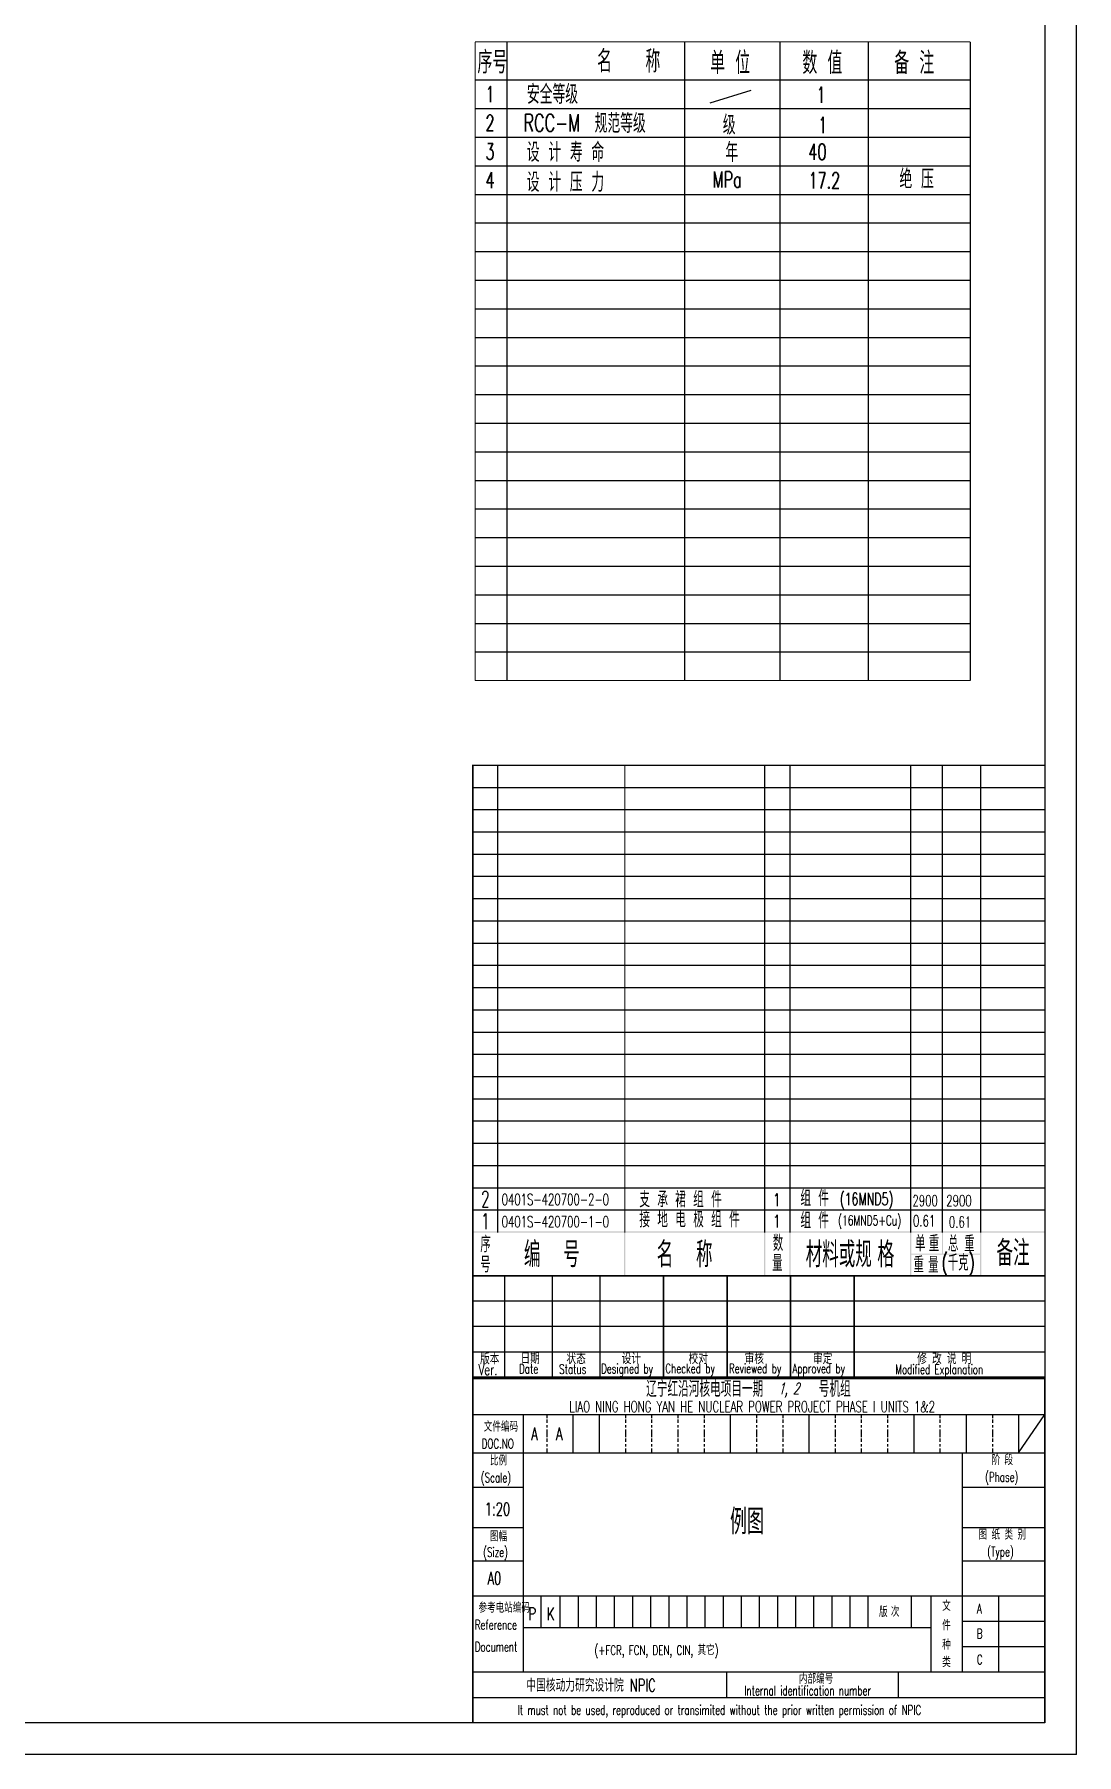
# Model space of a CAD drawing. Extents: x 2963 to 8481, y 2091 to 3069.
# Drawn here: x 3824 to 4152, y 2222 to 2763 of the extents above; entities that cross this region are included whole.
import ezdxf
from ezdxf.enums import TextEntityAlignment as Align

# ---------------------------------------------------------------- set-up
doc = ezdxf.new("R2010")
doc.units = 0
doc.header["$LTSCALE"] = 20
doc.header["$MEASUREMENT"] = 0
doc.layers.get('0').update_dxf_attribs({"linetype": 'CONTINUOUS'})
doc.layers.add('粗实线', color=7, linetype='CONTINUOUS')
doc.layers.add('细实线', color=3, linetype='CONTINUOUS')
doc.styles.add('HZ', font='romans.shx', dxfattribs={"width": 0.667, "bigfont": 'hztxt.shx'})
doc.styles.add('ROMANS', font='romans.shx', dxfattribs={"width": 0.667, "oblique": 15, "bigfont": 'hztxt3.shx'})
doc.styles.add('ROMANT', font='ROMANT', dxfattribs={"width": 0.6})
doc.styles.add('TEXT', font='romans.shx', dxfattribs={"width": 0.667, "bigfont": 'hztxt3.shx'})
doc.styles.add('ZHAN1', font='romans.shx', dxfattribs={"width": 0.67, "bigfont": 'hztxt3.shx'})

msp = doc.modelspace()

# ---------------------------------------------------------------- linework, layer by layer
for p, q in [((4142.1929, 2232.0607), (4142.1929, 2340.7607)), ((3962.1929, 2329.0607), (4142.1929, 2329.0607)), ((3962.1929, 2317.0607), (4142.1929, 2317.0607)), ((4116.317, 2248.0607), (4116.317, 2317.0607)), ((3962.1929, 2293.5636), (3978.0042, 2293.5636)), ((4116.317, 2293.5636), (4142.1929, 2293.5636)), ((3962.1929, 2272.0607), (4106.4464, 2272.0607)), ((3962.1929, 2272.0607), (4142.1929, 2272.0607)), ((4106.4464, 2248.0607), (4106.4464, 2272.0607)), ((4127.7699, 2248.0607), (4127.7699, 2272.0607)), ((3978.0042, 2262.0341), (4106.4464, 2262.0341)), ((3962.1929, 2248.0607), (4142.1929, 2248.0607)), ((4142.1929, 2232.0607), (3962.1929, 2232.0607))]:
    msp.add_line(p, q)
at = {"linetype": 'Continuous'}
msp.add_line((3978.0042, 2329.0607), (3978.0042, 2248.0607), dxfattribs=at)
at = {"layer": '粗实线', "color": 7}
msp.add_line((4142.0096, 2533.3607), (3962.0096, 2533.3607), dxfattribs=at)
at = {"layer": '粗实线'}
msp.add_lwpolyline([(4142.1929, 2232.0607), (2988.1929, 2232.0607), (2988.1929, 3053.0607), (4142.1929, 3053.0607)], close=True, dxfattribs=at)
msp.add_lwpolyline([(4142.1929, 2232.0607), (3962.1929, 2232.0607)], dxfattribs=at)
at = {"layer": '细实线', "color": 3}
for p, q in [((4152.1929, 2222.0607), (4152.1929, 3063.0607)), ((3972.9111, 2761.0883), (3972.9111, 2560.0883)), ((4028.771, 2761.0883), (4028.771, 2560.0883)), ((4058.771, 2761.0883), (4058.771, 2560.0883)), ((4086.5846, 2761.0883), (4086.5846, 2560.0883)), ((4142.0096, 2526.3607), (3962.0096, 2526.3607)), ((4142.0096, 2519.3607), (3962.0096, 2519.3607)), ((4142.0096, 2512.3607), (3962.0096, 2512.3607)), ((4142.0096, 2505.3607), (3962.0096, 2505.3607)), ((4142.0096, 2498.3607), (3962.0096, 2498.3607)), ((4142.0096, 2491.3607), (3962.0096, 2491.3607)), ((4142.0096, 2484.3607), (3962.0096, 2484.3607)), ((4142.0096, 2477.3607), (3962.0096, 2477.3607)), ((4142.0096, 2470.3607), (3962.0096, 2470.3607)), ((4142.0096, 2463.3607), (3962.0096, 2463.3607)), ((4142.0096, 2456.3607), (3962.0096, 2456.3607)), ((4142.0096, 2449.3607), (3962.0096, 2449.3607)), ((4142.0096, 2442.3607), (3962.0096, 2442.3607)), ((4142.0096, 2435.3607), (3962.0096, 2435.3607)), ((4142.0096, 2428.3607), (3962.0096, 2428.3607)), ((4142.0096, 2421.3607), (3962.0096, 2421.3607)), ((4142.0096, 2414.3607), (3962.0096, 2414.3607)), ((4142.0096, 2407.3607), (3962.0096, 2407.3607)), ((4142.0096, 2400.3607), (3962.0096, 2400.3607)), ((4142.0096, 2393.3607), (3962.0096, 2393.3607)), ((3962.1929, 2340.4607), (4142.1929, 2340.4607)), ((4010.1929, 2324.4018), (4010.1929, 2323.0607)), ((4010.1929, 2323.0607), (4010.1929, 2321.9818)), ((4018.4429, 2324.4018), (4018.4429, 2323.0607)), ((4018.4429, 2323.0607), (4018.4429, 2321.9818)), ((4026.6929, 2324.4018), (4026.6929, 2323.0607)), ((4026.6929, 2323.0607), (4026.6929, 2321.9818)), ((4034.9429, 2324.4018), (4034.9429, 2323.0607)), ((4034.9429, 2323.0607), (4034.9429, 2321.9818)), ((4043.1929, 2324.4018), (4043.1929, 2323.0607)), ((4043.1929, 2323.0607), (4043.1929, 2321.9818)), ((4051.4429, 2324.4018), (4051.4429, 2323.0607)), ((4051.4429, 2323.0607), (4051.4429, 2321.9818)), ((4059.6929, 2324.4018), (4059.6929, 2323.0607)), ((4059.6929, 2323.0607), (4059.6929, 2321.9818)), ((4076.1929, 2324.4018), (4076.1929, 2323.0607)), ((4076.1929, 2323.0607), (4076.1929, 2321.9818)), ((4084.4429, 2324.4018), (4084.4429, 2323.0607)), ((4084.4429, 2323.0607), (4084.4429, 2321.9818)), ((4092.6929, 2324.4018), (4092.6929, 2323.0607)), ((4092.6929, 2323.0607), (4092.6929, 2321.9818)), ((4109.1929, 2324.4018), (4109.1929, 2323.0607)), ((4109.1929, 2323.0607), (4109.1929, 2321.9818)), ((4125.6929, 2324.4018), (4125.6929, 2323.0607)), ((4125.6929, 2323.0607), (4125.6929, 2321.9818)), ((4010.1929, 2321.5188), (4010.1929, 2320.4596)), ((4010.1929, 2319.789), (4010.1929, 2319.0296)), ((4018.4429, 2321.5188), (4018.4429, 2320.4596)), ((4018.4429, 2319.789), (4018.4429, 2319.0296)), ((4026.6929, 2321.5188), (4026.6929, 2320.4596)), ((4026.6929, 2319.789), (4026.6929, 2319.0296)), ((4034.9429, 2321.5188), (4034.9429, 2320.4596)), ((4034.9429, 2319.789), (4034.9429, 2319.0296)), ((4043.1929, 2321.5188), (4043.1929, 2320.4596)), ((4043.1929, 2319.789), (4043.1929, 2319.0296)), ((4051.4429, 2321.5188), (4051.4429, 2320.4596)), ((4051.4429, 2319.789), (4051.4429, 2319.0296)), ((4059.6929, 2321.5188), (4059.6929, 2320.4596)), ((4059.6929, 2319.789), (4059.6929, 2319.0296)), ((4076.1929, 2321.5188), (4076.1929, 2320.4596)), ((4076.1929, 2319.789), (4076.1929, 2319.0296)), ((4084.4429, 2321.5188), (4084.4429, 2320.4596)), ((4084.4429, 2319.789), (4084.4429, 2319.0296)), ((4092.6929, 2321.5188), (4092.6929, 2320.4596)), ((4092.6929, 2319.789), (4092.6929, 2319.0296)), ((4109.1929, 2321.5188), (4109.1929, 2320.4596)), ((4109.1929, 2319.789), (4109.1929, 2319.0296)), ((4125.6929, 2321.5188), (4125.6929, 2320.4596)), ((4125.6929, 2319.789), (4125.6929, 2319.0296)), ((4152.1929, 2222.0607), (2963.1929, 2222.0607))]:
    msp.add_line(p, q, dxfattribs=at)
at = {"layer": '细实线'}
for p, q in [((4036.8853, 2741.8827), (4049.7851, 2745.8647)), ((4110.0096, 2386.3607), (4110.0096, 2533.3607)), ((3985.4429, 2329.0607), (3985.4429, 2327.9818)), ((3993.6929, 2329.0607), (3993.6929, 2323.0607)), ((4001.9429, 2329.0607), (4001.9429, 2323.0607)), ((4010.1929, 2329.0607), (4010.1929, 2327.9818)), ((4018.4429, 2329.0607), (4018.4429, 2327.9818)), ((4026.6929, 2329.0607), (4026.6929, 2327.9818)), ((4034.9429, 2329.0607), (4034.9429, 2327.9818)), ((4043.1929, 2329.0607), (4043.1929, 2317.0607)), ((4043.1929, 2329.0607), (4043.1929, 2327.9818)), ((4051.4429, 2329.0607), (4051.4429, 2327.9818)), ((4059.6929, 2329.0607), (4059.6929, 2327.9818)), ((4067.9429, 2329.0607), (4067.9429, 2317.0607)), ((4076.1929, 2329.0607), (4076.1929, 2327.9818)), ((4084.4429, 2329.0607), (4084.4429, 2327.9818)), ((4092.6929, 2329.0607), (4092.6929, 2327.9818)), ((4100.9429, 2329.0607), (4100.9429, 2323.0607)), ((4109.1929, 2329.0607), (4109.1929, 2327.9818)), ((4117.4429, 2329.0607), (4117.4429, 2323.0607)), ((4125.6929, 2329.0607), (4125.6929, 2327.9818)), ((4133.9429, 2329.0607), (4133.9429, 2323.0607)), ((4133.9429, 2317.0607), (4142.1929, 2329.0607)), ((3985.4429, 2327.5188), (3985.4429, 2326.4596)), ((3985.4429, 2325.789), (3985.4429, 2325.0296)), ((3985.4429, 2324.4018), (3985.4429, 2323.0607)), ((3985.4429, 2323.0607), (3985.4429, 2321.9818)), ((3993.6929, 2323.0607), (3993.6929, 2317.0607)), ((4001.9429, 2323.0607), (4001.9429, 2317.0607)), ((4010.1929, 2327.5188), (4010.1929, 2326.4596)), ((4010.1929, 2325.789), (4010.1929, 2325.0296)), ((4018.4429, 2327.5188), (4018.4429, 2326.4596)), ((4018.4429, 2325.789), (4018.4429, 2325.0296)), ((4026.6929, 2327.5188), (4026.6929, 2326.4596)), ((4026.6929, 2325.789), (4026.6929, 2325.0296)), ((4034.9429, 2327.5188), (4034.9429, 2326.4596)), ((4034.9429, 2325.789), (4034.9429, 2325.0296)), ((4043.1929, 2327.5188), (4043.1929, 2326.4596)), ((4043.1929, 2325.789), (4043.1929, 2325.0296)), ((4051.4429, 2327.5188), (4051.4429, 2326.4596)), ((4051.4429, 2325.789), (4051.4429, 2325.0296)), ((4059.6929, 2327.5188), (4059.6929, 2326.4596)), ((4059.6929, 2325.789), (4059.6929, 2325.0296)), ((4076.1929, 2327.5188), (4076.1929, 2326.4596)), ((4076.1929, 2325.789), (4076.1929, 2325.0296)), ((4084.4429, 2327.5188), (4084.4429, 2326.4596)), ((4084.4429, 2325.789), (4084.4429, 2325.0296)), ((4092.6929, 2327.5188), (4092.6929, 2326.4596)), ((4092.6929, 2325.789), (4092.6929, 2325.0296)), ((4100.9429, 2323.0607), (4100.9429, 2317.0607)), ((4109.1929, 2327.5188), (4109.1929, 2326.4596)), ((4109.1929, 2325.789), (4109.1929, 2325.0296)), ((4117.4429, 2323.0607), (4117.4429, 2317.0607)), ((4125.6929, 2327.5188), (4125.6929, 2326.4596)), ((4125.6929, 2325.789), (4125.6929, 2325.0296)), ((4133.9429, 2323.0607), (4133.9429, 2317.0607)), ((3985.4429, 2321.5188), (3985.4429, 2320.4596)), ((3985.4429, 2319.789), (3985.4429, 2319.0296)), ((3985.4429, 2318.4018), (3985.4429, 2317.0607)), ((4010.1929, 2318.4018), (4010.1929, 2317.0607)), ((4018.4429, 2318.4018), (4018.4429, 2317.0607)), ((4026.6929, 2318.4018), (4026.6929, 2317.0607)), ((4034.9429, 2318.4018), (4034.9429, 2317.0607)), ((4043.1929, 2318.4018), (4043.1929, 2317.0607)), ((4051.4429, 2318.4018), (4051.4429, 2317.0607)), ((4059.6929, 2318.4018), (4059.6929, 2317.0607)), ((4076.1929, 2318.4018), (4076.1929, 2317.0607)), ((4084.4429, 2318.4018), (4084.4429, 2317.0607)), ((4092.6929, 2318.4018), (4092.6929, 2317.0607)), ((4109.1929, 2318.4018), (4109.1929, 2317.0607)), ((4125.6929, 2318.4018), (4125.6929, 2317.0607)), ((3978.0042, 2306.1189), (3962.1929, 2306.1189)), ((4142.1929, 2306.1189), (4116.317, 2306.1189)), ((3978.0042, 2282.9843), (3962.1929, 2282.9843)), ((4142.1929, 2282.9843), (4116.317, 2282.9843)), ((3983.57, 2272.0607), (3983.57, 2262.0341)), ((3989.6108, 2272.0607), (3989.6108, 2262.0341)), ((3995.3108, 2272.0607), (3995.3108, 2262.0341)), ((4001.0108, 2272.0607), (4001.0108, 2262.0341)), ((4006.7108, 2272.0607), (4006.7108, 2262.0341)), ((4012.4108, 2272.0607), (4012.4108, 2262.0341)), ((4018.1108, 2272.0607), (4018.1108, 2262.0341)), ((4023.8108, 2272.0607), (4023.8108, 2262.0341)), ((4029.5108, 2272.0607), (4029.5108, 2262.0341)), ((4035.2108, 2272.0607), (4035.2108, 2262.0341)), ((4040.9108, 2272.0607), (4040.9108, 2262.0341)), ((4046.6108, 2272.0607), (4046.6108, 2262.0341)), ((4052.3108, 2272.0607), (4052.3108, 2262.0341)), ((4058.0108, 2272.0607), (4058.0108, 2262.0341)), ((4063.7108, 2272.0607), (4063.7108, 2262.0341)), ((4069.4108, 2272.0607), (4069.4108, 2262.0341)), ((4075.1108, 2272.0607), (4075.1108, 2262.0341)), ((4080.8108, 2272.0607), (4080.8108, 2262.0341)), ((4086.5108, 2272.0607), (4086.5108, 2262.0341)), ((4100.1641, 2272.0607), (4100.1641, 2262.0341)), ((4116.317, 2264.0607), (4142.1929, 2264.0607)), ((4118.4927, 2264.0607), (4142.1929, 2264.0607)), ((4118.4927, 2264.0607), (4142.1929, 2264.0607)), ((4116.317, 2256.0607), (4142.1929, 2256.0607)), ((4118.4927, 2256.0607), (4142.1929, 2256.0607)), ((4118.4927, 2256.0607), (4142.1929, 2256.0607)), ((4042.0913, 2240.0607), (4042.0913, 2248.0607)), ((4096.1602, 2240.0607), (4096.1602, 2248.0607)), ((3962.1929, 2240.0607), (4142.1929, 2240.0607))]:
    msp.add_line(p, q, dxfattribs=at)
at = {"layer": '细实线', "color": 3}
for points, const_width in [([(3962.9111, 2560.0883), (3962.9111, 2761.0883)], 0.4), ([(3962.9111, 2761.0883), (4118.771, 2761.0883)], 0.4), ([(4118.771, 2761.0883), (4118.771, 2560.0883)], 0.4), ([(3962.9111, 2560.0883), (4118.771, 2560.0883)], 0.4), ([(3962.1929, 2533.3607), (3962.1929, 2232.0607)], 0.5), ([(4142.1929, 2372.7607), (3962.1929, 2372.7607)], 0.5), ([(4142.1929, 2372.7607), (3962.1929, 2372.7607)], 0.5), ([(4142.1929, 2372.7607), (3962.1929, 2372.7607)], 0.5), ([(4142.1929, 2372.7607), (3962.1929, 2372.7607)], 0.5), ([(3972.1929, 2340.7607), (3972.1929, 2372.7607)], 0.5), ([(3987.1929, 2340.7607), (3987.1929, 2372.7607)], 0.5), ([(4002.1929, 2340.7607), (4002.1929, 2372.7607)], 0.5), ([(4062.1929, 2340.7607), (4062.1929, 2372.7607)], 0.5), ([(4082.1929, 2340.7607), (4082.1929, 2372.7607)], 0.5), ([(4142.1929, 2340.7607), (3962.1929, 2340.7607)], 0.5)]:
    msp.add_lwpolyline(points, dxfattribs=dict(at, const_width=const_width))
for points in [[(3962.9111, 2749.0883), (4118.771, 2749.0883)], [(3962.9111, 2740.0883), (4118.771, 2740.0883)], [(3962.9111, 2731.0883), (4118.771, 2731.0883)], [(3962.9111, 2722.0883), (4118.771, 2722.0883)], [(3962.9111, 2713.0883), (4118.771, 2713.0883)], [(3962.9111, 2704.0883), (4118.771, 2704.0883)], [(3962.9111, 2695.0883), (4118.771, 2695.0883)], [(3962.9111, 2686.0883), (4118.771, 2686.0883)], [(3962.9111, 2677.0883), (4118.771, 2677.0883)], [(3962.9111, 2668.0883), (4118.771, 2668.0883)], [(3962.9111, 2659.0883), (4118.771, 2659.0883)], [(3962.9111, 2650.0883), (4118.771, 2650.0883)], [(3962.9111, 2641.0883), (4118.771, 2641.0883)], [(3962.9111, 2632.0883), (4118.771, 2632.0883)], [(3962.9111, 2623.0883), (4118.771, 2623.0883)], [(3962.9111, 2614.0883), (4118.771, 2614.0883)], [(3962.9111, 2605.0883), (4118.771, 2605.0883)], [(3962.9111, 2596.0883), (4118.771, 2596.0883)], [(3962.9111, 2587.0883), (4118.771, 2587.0883)], [(3962.9111, 2578.0883), (4118.771, 2578.0883)], [(3962.9111, 2569.0883), (4118.771, 2569.0883)], [(4142.1929, 2364.7607), (3962.1929, 2364.7607)], [(4142.1929, 2356.7607), (3962.1929, 2356.7607)], [(4142.1929, 2348.7607), (3962.1929, 2348.7607)]]:
    msp.add_lwpolyline(points, dxfattribs=at)
at = {"layer": '细实线', "const_width": 0.4}
for points in [[(3970.0096, 2526.3607), (3970.0096, 2533.3607)], [(4010.0096, 2442.3607), (4010.0096, 2533.3607)], [(4054.0096, 2470.3607), (4054.0096, 2533.3607)], [(4062.0096, 2470.3607), (4062.0096, 2533.3607)], [(4100.0096, 2386.3607), (4100.0096, 2533.3607)], [(4122.0096, 2386.3607), (4122.0096, 2533.3607)], [(3970.0096, 2470.3607), (3970.0096, 2526.3607)], [(3970.0096, 2442.3607), (3970.0096, 2498.3607)], [(4054.0096, 2442.3607), (4054.0096, 2498.3607)], [(4062.0096, 2442.3607), (4062.0096, 2498.3607)], [(3970.0096, 2386.3607), (3970.0096, 2442.3607)], [(4010.0096, 2386.3607), (4010.0096, 2442.3607)], [(4054.0096, 2386.3607), (4054.0096, 2442.3607)], [(4062.0096, 2386.3607), (4062.0096, 2442.3607)]]:
    msp.add_lwpolyline(points, dxfattribs=at)
at = {"layer": '细实线', "color": 3}
for points in [[(4022.1929, 2340.7607, 0.5, 0.5, 0), (4022.1929, 2372.7607, 0.5, 0.5, 0)], [(4042.1929, 2340.7607, 0.5, 0.5, 0), (4042.1929, 2372.7607, 0.5, 0.5, 0)], [(3962.1929, 2340.7607, 0.6, 0.6, 0), (4142.1929, 2340.7607, 0.6, 0.6, 0)]]:
    msp.add_lwpolyline(points, format="xyseb", dxfattribs=at)
for points in [[(3961.9929, 2386.7607), (3961.9929, 2386.3607), (4142.0088, 2386.7607), (4142.0088, 2386.3607)], [(4010.1929, 2386.3607), (4009.7929, 2386.3607), (4010.1929, 2372.7607), (4009.7929, 2372.7607)], [(4054.1929, 2386.3607), (4053.7929, 2386.3607), (4054.1929, 2372.7607), (4053.7929, 2372.7607)], [(4062.1929, 2386.5607), (4061.7929, 2386.5607), (4062.1929, 2372.7607), (4061.7929, 2372.7607)], [(4100.1929, 2386.3607), (4099.7929, 2386.3607), (4100.1929, 2372.5607), (4099.7929, 2372.5607)], [(4110.1929, 2386.5607), (4109.7929, 2386.5607), (4110.1929, 2379.5607), (4109.7929, 2379.5607)], [(4122.1929, 2386.5607), (4121.7929, 2386.5607), (4122.1929, 2372.5607), (4121.7929, 2372.5607)], [(4099.9929, 2379.7607), (4099.9929, 2379.3607), (4121.9929, 2379.7607), (4121.9929, 2379.3607)]]:
    msp.add_trace(points, dxfattribs=at)

# ---------------------------------------------------------------- texts
for s, height, style, width, p in [('序号', 7, 'HZ', 0.67, (3963.6405, 2751.1574)), ('名   称    ', 7, 'HZ', 0.67, (4001.3111, 2751.4449)), ('单 位   ', 7, 'HZ', 0.67, (4036.8621, 2750.9457)), ('数 值', 7, 'HZ', 0.67, (4065.8967, 2750.9457)), ('备 注', 7, 'HZ', 0.67, (4094.8036, 2750.9457)), ('1', 5, 'HZ', 0.667, (3966.1685, 2742.0748)), ('安全等级', 6, 'HZ', 0.67, (3979.2046, 2741.5672)), ('1', 5, 'HZ', 0.667, (4070.3436, 2741.8855)), ('2', 5, 'HZ', 0.667, (3966.1685, 2733.0748)), ('RCC-M', 5.5, 'HZ', 0.67, (3978.1501, 2732.8484)), ('规范等级', 6, 'HZ', 0.67, (4000.5201, 2732.4227)), (' 级', 6, 'HZ', 0.67, (4038.1008, 2731.9387)), ('1', 5, 'HZ', 0.667, (4070.8255, 2732.4057)), ('3', 5, 'HZ', 0.667, (3966.1685, 2724.0748)), ('设 计 寿 命', 6, 'HZ', 0.67, (3979.1582, 2723.3325)), ('年', 6, 'HZ', 0.67, (4041.6958, 2723.2873)), ('40', 5, 'HZ', 0.667, (4067.79, 2723.9825)), ('4', 5, 'HZ', 0.667, (3966.1685, 2715.0748)), ('设 计 压 力', 6, 'HZ', 0.67, (3979.1433, 2713.9086)), ('MPa', 5, 'HZ', 0.667, (4037.6748, 2715.243)), ('17.2', 5, 'HZ', 0.667, (4067.79, 2714.9825)), ('绝 压', 6, 'HZ', 0.67, (4096.4527, 2714.9333)), ('2', 5, 'ROMANT', 0.6, (3964.8232, 2394.3948)), ('0401S-420700-2-0', 3.5, 'TEXT', 0.667, (3971.2306, 2395.0215)), ('支 承 裙 组 件', 5, 'HZ', 0.67, (4014.5874, 2394.2809)), ('1 ', 4, 'TEXT', 0.667, (4056.6839, 2394.6596)), ('组 件 ', 5, 'TEXT', 0.667, (4065.2607, 2394.6596)), ('(16MND5)', 3.8, 'TEXT', 0.667, (4077.6511, 2395.0117)), ('接 地 电 极 组 件', 5, 'HZ', 0.67, (4014.5874, 2387.9744)), ('组 件 ', 5, 'TEXT', 0.667, (4065.2607, 2387.6596)), ('2900', 3.5, 'TEXT', 0.667, (4100.5271, 2394.6396)), ('2900', 3.5, 'TEXT', 0.667, (4111.1689, 2394.6502)), ('1', 5, 'ROMANT', 0.6, (3964.8232, 2387.3948)), ('0401S-420700-1-0', 3.5, 'TEXT', 0.667, (3971.2306, 2388.0215)), ('1  ', 4, 'TEXT', 0.667, (4056.6839, 2387.9253)), ('(16MND5+Cu)', 3.15, 'TEXT', 0.667, (4077.1151, 2388.6168)), ('0.61', 3.5, 'TEXT', 0.667, (4100.7116, 2388.2874)), ('0.61', 3.5, 'TEXT', 0.667, (4112.006, 2387.9255)), ('序', 5, 'HZ', 0.65, (3964.549, 2380.1701)), ('编  号', 8, 'HZ', 0.65, (3978.2688, 2375.4362)), ('名  称', 8, 'HZ', 0.65, (4020.0659, 2375.4362)), ('数', 5, 'HZ', 0.65, (4056.6032, 2380.5325)), ('材料或规', 8, 'HZ', 0.65, (4066.9405, 2375.4362)), ('格', 8, 'HZ', 0.67, (4089.4721, 2375.397)), ('单', 5, 'HZ', 0.65, (4101.3638, 2380.4063)), ('重', 5, 'HZ', 0.65, (4105.6801, 2380.4063)), ('总', 5, 'HZ', 0.65, (4111.7229, 2380.3452)), ('重', 5, 'HZ', 0.65, (4116.8408, 2380.3452)), ('备注', 8, 'HZ', 0.65, (4126.9895, 2375.8649)), ('号', 5, 'HZ', 0.65, (3964.5042, 2373.7835)), ('量', 5, 'HZ', 0.65, (4056.4039, 2374.2622)), ('重', 5, 'HZ', 0.65, (4100.8705, 2373.7249)), ('量', 5, 'HZ', 0.65, (4105.4951, 2373.6638)), ('(千克)', 5, 'HZ', 0.65, (4109.7498, 2374.4028)), ('Ver.', 3.5, 'HZ', 0.67, (3963.9919, 2341.4745)), ('版本', 3.5, 'ZHAN1', 0.67, (3964.4515, 2344.8757)), ('Date', 3, 'HZ', 0.67, (3976.7134, 2341.9814)), ('日期', 3.5, 'ZHAN1', 0.67, (3977.173, 2345.0339)), ('Status', 3, 'HZ', 0.67, (3989.3499, 2341.8523)), ('状态', 3.5, 'ZHAN1', 0.67, (3991.6527, 2344.9306)), ('Designed by', 3, 'HZ', 0.67, (4002.5382, 2342.043)), ('设计', 3.5, 'HZ', 0.667, (4009.0368, 2344.9662)), ('Checked by', 3, 'HZ', 0.67, (4022.7565, 2342.0768)), ('校对', 3.5, 'ZHAN1', 0.67, (4030.0747, 2344.9662)), ('Reviewed by', 3, 'HZ', 0.67, (4042.7933, 2342.0768)), ('审核', 3.5, 'ZHAN1', 0.67, (4047.7048, 2344.9662)), ('Approved by', 3, 'HZ', 0.67, (4062.7653, 2342.0768)), ('审定', 3.5, 'ZHAN1', 0.67, (4069.2448, 2344.9662)), ('Modified Explanation', 3, 'HZ', 0.67, (4095.1561, 2341.8289)), ('修 改 说 明', 3.5, 'ZHAN1', 0.67, (4102.0288, 2344.9662)), ('A', 4, 'ROMANS', 0.67, (3980.5179, 2320.9992)), ('A', 4, 'ROMANS', 0.67, (3988.3383, 2320.9992)), ('1:20', 4, 'TEXT', 0.667, (3965.9187, 2297.3396)), ('A0', 4, 'TEXT', 0.667, (3966.7674, 2275.5849)), ('P', 4, 'ROMANS', 0.67, (3979.6784, 2264.3359)), ('K', 4, 'ROMANS', 0.67, (3985.4703, 2264.3359))]:
    msp.add_text(s, height=height, dxfattribs=dict(at, style=style, width=width)).set_placement(p)
at = {"layer": '细实线', "color": 3, "width": 0.67}
for s, height, style, p in [('辽宁红沿河核电项目一期       号机组', 5, 'ZHAN1', (4048.9204, 2337.3966)), ('LIAO NING HONG YAN HE NUCLEAR POWER PROJECT PHASE I UNITS 1&2', 3.5, 'HZ', (4050.0947, 2331.5632))]:
    msp.add_text(s, height=height, dxfattribs=dict(at, style=style)).set_placement(p, align=Align.MIDDLE)
at = {"layer": '细实线', "color": 3, "style": 'ROMANS', "oblique": 15, "width": 0.67}
msp.add_text('1, 2', height=3.5, dxfattribs=at).set_placement((4058.3128, 2335.5296))
at = {"layer": '细实线', "width": 0.667}
for s, height, style, p in [('文件编码', 3, 'ROMANS', (3965.6195, 2323.7245)), ('DOC.NO', 3, 'ROMANS', (3964.9644, 2318.4209)), ('比例', 3, 'ROMANS', (3967.5574, 2313.0646)), ('阶 段', 3, 'ROMANS', (4125.4238, 2313.237)), ('(Scale)', 3, 'ROMANS', (3964.6976, 2307.741)), ('(Phase)', 3, 'ROMANS', (4123.4012, 2307.9459)), ('例图', 8, 'HZ', (4043.1247, 2291.3549)), ('图幅', 3, 'ROMANS', (3967.5423, 2289.1969)), ('图 纸 类 别', 3, 'ROMANS', (4121.3511, 2289.7399)), ('(Size)', 3, 'ROMANS', (3965.4297, 2284.2514)), ('(Type)', 3, 'ROMANS', (4124.0839, 2284.4488)), ('参考电站编码', 3, 'ROMANS', (3963.9579, 2266.7245)), ('版', 3, 'ROMANS', (4090.0089, 2265.4172)), ('次', 3, 'ROMANS', (4093.739, 2265.4712)), ('文', 3, 'ROMANS', (4109.8954, 2267.2849)), ('A', 3, 'ROMANS', (4120.8134, 2266.4999)), ('Reference', 3, 'ROMANS', (3962.7906, 2261.4209)), ('件', 3, 'ROMANS', (4109.8954, 2261.2188)), ('种', 3, 'ROMANS', (4109.8954, 2255.075)), ('B', 3, 'ROMANS', (4120.8134, 2258.6158)), ('Document', 3, 'ROMANS', (3962.7906, 2254.5105)), ('(+FCR, FCN, DEN, CIN, 其它)', 3, 'ROMANS', (4000.4719, 2253.4062)), ('类', 3, 'ROMANS', (4109.8954, 2249.6269)), ('C', 3, 'ROMANS', (4120.8134, 2250.4615)), ('内部编号', 3, 'ROMANS', (4064.8208, 2244.3516)), ('中国核动力研究设计院 NPIC', 4, 'ROMANS', (3979.0102, 2241.8665)), ('Internal identification number', 3, 'ROMANS', (4047.6099, 2240.7072)), ('It must not be used, reproduced or transimited without the prior written permission of NPIC', 3, 'ROMANS', (3976.2801, 2234.6003))]:
    msp.add_text(s, height=height, dxfattribs=dict(at, style=style)).set_placement(p)

doc.saveas('drawing.dxf')
